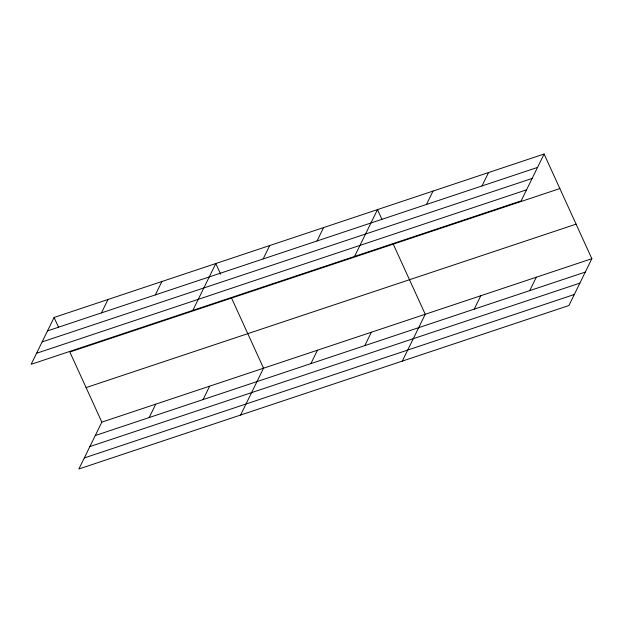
<?xml version="1.0" encoding="UTF-8"?>
<svg xmlns="http://www.w3.org/2000/svg" width="623" height="623" viewBox="0 0 623 623"><rect width="100%" height="100%" fill="white"/><g stroke="black" fill="none" stroke-linecap="round" stroke-linejoin="round"><path stroke-width="0.93" d="M544.097 154.029L54.092 317.473L31.15 364.307L521.155 200.863L544.097 154.029L591.85 258.693L568.908 305.527L78.903 468.971L101.845 422.137L591.85 258.693M101.432 312.894L107.997 299.499M155.329 294.913L161.894 281.518M192.85 310.371L215.799 263.537L220.643 274.167M149.185 417.558L155.742 404.156M263.132 258.958L269.697 245.555M203.082 399.577L209.647 386.182M317.037 240.976L323.594 227.582M240.603 415.035L263.545 368.201L231.554 298.074M354.557 256.435L377.499 209.601L381.946 219.343M310.885 363.614L317.45 350.219M426.467 204.469L433.032 191.074M364.782 345.64L371.347 332.246M482 185.95L488.564 172.548M402.302 361.099L425.252 314.265L393.253 244.138M474.22 309.133L480.785 295.738M529.752 290.614L536.317 277.212M47.535 330.868L537.54 167.423M42.123 341.902L532.128 178.458M36.555 353.272L526.56 189.828M559.859 188.567L69.854 352.011L101.845 422.137M86.091 387.599L576.096 224.155M95.28 435.532L585.285 272.087M89.876 446.566L579.881 283.122M84.307 457.936L574.313 294.492M54.092 317.473L58.539 327.215"/></g></svg>
